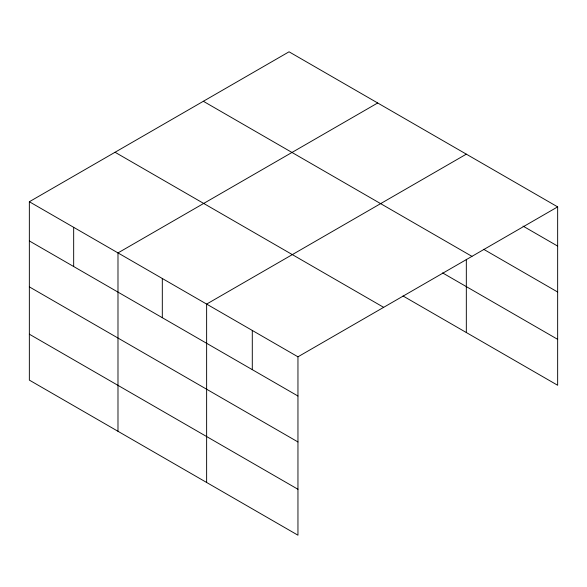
<?xml version="1.0" encoding="UTF-8"?>
<svg xmlns="http://www.w3.org/2000/svg" width="587" height="587" viewBox="0 0 587 587"><rect width="100%" height="100%" fill="white"/><g stroke="black" fill="none" stroke-linecap="round" stroke-linejoin="round"><path stroke-width="0.88" d="M557.65 206.881L289.046 51.803L29.35 201.737L29.35 380.119L297.954 535.197L297.954 356.815L557.65 206.881L557.65 385.263L403.012 295.98M377.683 102.982L117.987 252.916L117.987 431.291M466.327 154.154L206.631 304.088L206.631 482.47M523.01 226.09L557.65 246.092M483.644 249.292L557.65 292.018M203.344 101.28L471.948 256.358M442.583 272.904L557.65 339.337M115.052 152.26L383.656 307.339M29.35 201.737L297.954 356.815M29.35 240.941L297.954 396.02M29.35 286.874L297.954 441.952M29.35 334.194L297.954 489.272M466.327 259.307L466.327 332.536M252.293 330.452L252.293 369.656M162.313 278.502L162.313 317.706M73.669 227.323L73.669 266.535"/></g></svg>
